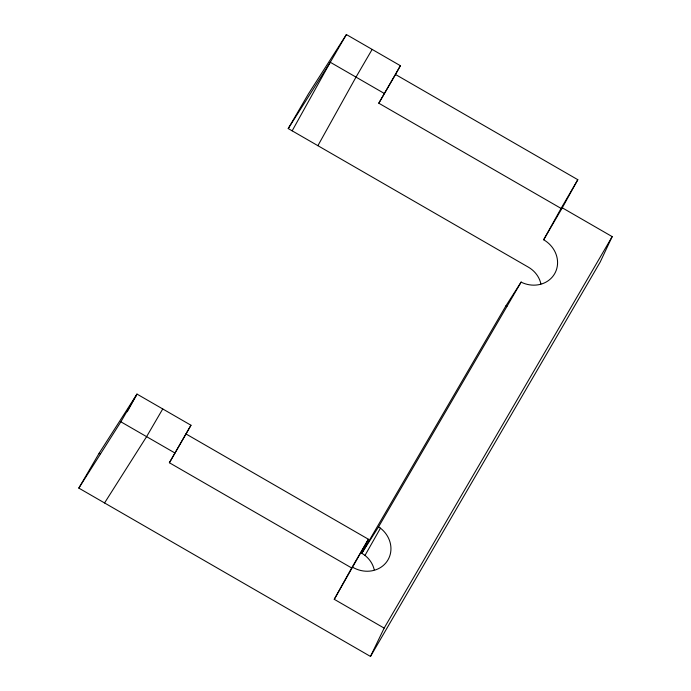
<?xml version="1.0" encoding="UTF-8"?>
<svg xmlns="http://www.w3.org/2000/svg" width="691" height="691" viewBox="0 0 691 691"><rect width="100%" height="100%" fill="white"/><g stroke="black" fill="none" stroke-linecap="round" stroke-linejoin="round"><path stroke-width="1.04" d="M540.906 283.958A24.764 22.371 29 0 0 528.425 267.201L288.233 128.561L308.497 93.769L346.407 34.55L400.383 65.705L395.528 74.49L577.814 179.703L562.275 207.81L612.174 236.616L600.159 262.114L370.488 656.45L78.826 488.105L99.089 453.305L136.999 394.095L190.975 425.241L169.39 462.745L351.676 567.967L334.263 599.313L384.153 628.11L370.488 656.45M127.222 411.793L136.999 394.095L120.865 421.804L78.826 488.105M334.263 599.313L368.407 539.248L186.121 434.026M292.163 130.832L330.272 62.259L346.407 34.55M317.895 145.68L356.003 77.116L372.147 49.407M169.39 462.745L190.975 425.241M374.211 569.704A24.764 22.371 29 0 0 361.799 553.284L505.907 305.863L521.135 282.066A14.857 13.423 29 0 0 523.208 283.077A26.578 24.012 29 0 0 555.469 272.15A26.578 24.012 29 0 0 543.662 239.768L561.083 208.423L378.798 103.209L400.383 65.705M364.986 555.434L380.456 528.166A14.857 13.423 29 0 0 378.547 526.879L521.135 282.066M162.739 408.942L146.596 436.652L104.557 502.953M378.798 103.209L395.528 74.49M351.676 567.967L368.407 539.248M561.083 208.423L577.814 179.703M543.662 239.768L562.275 207.81M384.153 628.11L612.174 236.616M288.233 128.561L330.272 62.259L384.239 93.415M361.799 553.284L378.547 526.879M120.865 421.804L174.84 452.95M99.089 453.305L100.074 453.875M380.456 528.166A26.578 24.012 29 0 1 386.969 561.463A26.578 24.012 29 0 1 352.876 567.354M506.935 306.424A24.764 22.371 29 0 1 505.907 305.863"/></g></svg>
